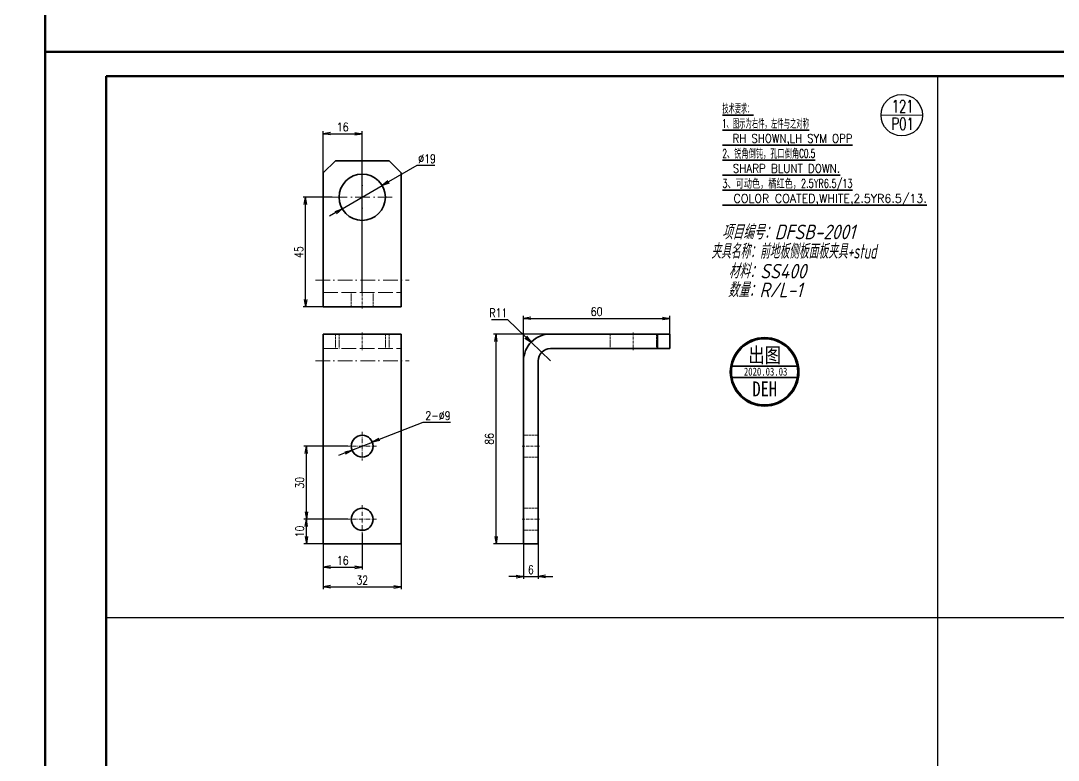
# Model space of a CAD drawing. Header units: millimetres. Extents: x 1333 to 104182, y -62616 to -5704.
# Drawn here: x 47181.3 to 47606.8, y -62312.9 to -62009.6 of the extents above; entities that cross this region are included whole.
import ezdxf
from ezdxf.enums import TextEntityAlignment as Align

# ---------------------------------------------------------------- set-up
doc = ezdxf.new("R2010")
doc.units = ezdxf.units.MM
doc.header["$LTSCALE"] = 0.5
doc.linetypes.add('DASHDOT', pattern=[18.5, 12, -3, 0.5, -3])
doc.linetypes.add('DASHED', pattern=[15, 12, -3])
doc.layers.add('08', color=1, linetype='Continuous')
doc.layers.add('11', color=3, linetype='Continuous')
for name, color, linetype, lineweight in [('TEXT', 1, 'Continuous', 35), ('材质&数量层', 1, 'Continuous', 9), ('标注线', 3, 'Continuous', 18)]:
    doc.layers.add(name, color=color, linetype=linetype, lineweight=lineweight)
doc.styles.add('GB', font='gbeitc.shx', dxfattribs={"bigfont": 'gbcbig.shx'})
doc.styles.add('KAI', font='simplex.shx', dxfattribs={"width": 0.8, "bigfont": 'extfont.shx'})
doc.styles.get("Standard").update_dxf_attribs({"font": 'simplex.shx'})
doc.styles.add('国标', font='simfang.ttf', dxfattribs={"width": 0.8})
doc.dimstyles.new('KAI', dxfattribs={"dimtxt": 3.5, "dimasz": 3, "dimexe": 1, "dimexo": 0, "dimgap": 1, "dimtad": 1, "dimtoh": 1, "dimdsep": 46, "dimtxsty": 'KAI', "dimblk1": 'OPEN', "dimblk2": 'OPEN', "dimsah": 1, "dimcen": 0, "dimclrd": 7, "dimclre": 7, "dimclrt": 140, "dimazin": 2, "dimtfac": 0.7, "dimtix": 1, "dimtmove": 0, "dimatfit": 3, "dimldrblk": 'OPEN', "dimfxl": 0, "dimtvp": 1, "dimtolj": 2, "dimarcsym": 0})

# ---------------------------------------------------------------- blocks, each defined once
blk = doc.blocks.new('999')
at = {"color": 7, "lineweight": 70}
for p, q in [((73401.98, -11943.12), (73401.98, -10161.12)), ((73401.98, -10161.12), (75924.98, -10161.12)), ((75924.98, -10161.12), (75924.98, -11943.12)), ((73476.98, -11913.12), (73476.98, -10191.12)), ((73476.98, -10191.12), (75894.98, -10191.12))]:
    blk.add_line(p, q, dxfattribs=at)
blk = doc.blocks.new('_Open')
at = {"color": 0, "linetype": 'ByBlock', "lineweight": -2}
for p, q in [((-1, 0.17), (0, 0)), ((-1, -0.17), (0, 0)), ((0, 0), (-1, 0))]:
    blk.add_line(p, q, dxfattribs=at)
blk = doc.blocks.new('*D102')
at = {"layer": '08', "color": 7, "lineweight": -2, "transparency": 16777216}
for p, q in [((47321.36, -62219.92), (47321.36, -62234.7)), ((47305.36, -62224.07), (47305.36, -62234.7)), ((47308.36, -62233.7), (47318.36, -62233.7))]:
    blk.add_line(p, q, dxfattribs=at)
at = {"layer": 'Defpoints', "color": 0, "transparency": 16777216}
for p in [(47321.36, -62219.92), (47305.36, -62224.07), (47321.36, -62233.7)]:
    blk.add_point(p, dxfattribs=at)
at = {"layer": '08', "color": 7, "lineweight": -2, "transparency": 16777216, "xscale": 3, "yscale": 3, "zscale": 3, "rotation": 180}
blk.add_blockref('_Open', (47305.36, -62233.7), dxfattribs=at)
at = {"layer": '08', "color": 7, "lineweight": -2, "transparency": 16777216, "xscale": 3, "yscale": 3, "zscale": 3}
blk.add_blockref('_Open', (47321.36, -62233.7), dxfattribs=at)
at = {"layer": '08', "color": 140, "transparency": 16777216, "insert": (47313.36, -62230.95), "char_height": 3.5, "attachment_point": 5, "style": 'KAI'}
blk.add_mtext('\\A2;16', dxfattribs=at)
blk = doc.blocks.new('*D103')
at = {"layer": '08', "color": 7, "lineweight": -2, "transparency": 16777216}
for p, q in [((47305.36, -62224.07), (47305.36, -62242.79)), ((47337.36, -62224.07), (47337.36, -62242.79)), ((47308.36, -62241.79), (47334.36, -62241.79))]:
    blk.add_line(p, q, dxfattribs=at)
at = {"layer": 'Defpoints', "color": 0, "transparency": 16777216}
for p in [(47305.36, -62224.07), (47337.36, -62224.07), (47337.36, -62241.79)]:
    blk.add_point(p, dxfattribs=at)
at = {"layer": '08', "color": 7, "lineweight": -2, "transparency": 16777216, "xscale": 3, "yscale": 3, "zscale": 3, "rotation": 180}
blk.add_blockref('_Open', (47305.36, -62241.79), dxfattribs=at)
at = {"layer": '08', "color": 7, "lineweight": -2, "transparency": 16777216, "xscale": 3, "yscale": 3, "zscale": 3}
blk.add_blockref('_Open', (47337.36, -62241.79), dxfattribs=at)
at = {"layer": '08', "color": 140, "transparency": 16777216, "insert": (47321.36, -62239.04), "char_height": 3.5, "attachment_point": 5, "style": 'KAI'}
blk.add_mtext('\\A2;32', dxfattribs=at)
blk = doc.blocks.new('*D104')
at = {"layer": '08', "color": 7, "lineweight": -2, "transparency": 16777216}
for p, q in [((47315.51, -62214.07), (47297.47, -62214.07)), ((47298.47, -62221.07), (47298.47, -62217.07)), ((47305.36, -62224.07), (47297.47, -62224.07))]:
    blk.add_line(p, q, dxfattribs=at)
at = {"layer": 'Defpoints', "color": 0, "transparency": 16777216}
for p in [(47298.47, -62214.07), (47315.51, -62214.07), (47305.36, -62224.07)]:
    blk.add_point(p, dxfattribs=at)
at = {"layer": '08', "color": 7, "lineweight": -2, "transparency": 16777216, "xscale": 3, "yscale": 3, "zscale": 3}
for p, rotation in [((47298.47, -62214.07), 90), ((47298.47, -62224.07), 270)]:
    blk.add_blockref('_Open', p, dxfattribs=dict(at, rotation=rotation))
at = {"layer": '08', "color": 140, "transparency": 16777216, "insert": (47295.72, -62219.07), "char_height": 3.5, "attachment_point": 5, "rotation": 90, "style": 'KAI'}
blk.add_mtext('\\A2;10', dxfattribs=at)
blk = doc.blocks.new('*D105')
at = {"layer": '08', "color": 7, "lineweight": -2, "transparency": 16777216}
for p, q in [((47315.51, -62184.07), (47297.47, -62184.07)), ((47298.47, -62211.07), (47298.47, -62187.07)), ((47305.36, -62214.07), (47297.47, -62214.07))]:
    blk.add_line(p, q, dxfattribs=at)
at = {"layer": 'Defpoints', "color": 0, "transparency": 16777216}
for p in [(47298.47, -62184.07), (47315.51, -62184.07), (47305.36, -62214.07)]:
    blk.add_point(p, dxfattribs=at)
at = {"layer": '08', "color": 7, "lineweight": -2, "transparency": 16777216, "xscale": 3, "yscale": 3, "zscale": 3}
for p, rotation in [((47298.47, -62184.07), 90), ((47298.47, -62214.07), 270)]:
    blk.add_blockref('_Open', p, dxfattribs=dict(at, rotation=rotation))
at = {"layer": '08', "color": 140, "transparency": 16777216, "insert": (47295.72, -62199.07), "char_height": 3.5, "attachment_point": 5, "rotation": 90, "style": 'KAI'}
blk.add_mtext('\\A2;30', dxfattribs=at)
blk = doc.blocks.new('*D106')
at = {"layer": '08', "color": 7, "lineweight": -2, "transparency": 16777216}
for p, q in [((47305.36, -62126.97), (47305.36, -62054.89)), ((47321.36, -62120.97), (47321.36, -62054.89)), ((47308.36, -62055.89), (47318.36, -62055.89))]:
    blk.add_line(p, q, dxfattribs=at)
at = {"layer": 'Defpoints', "color": 0, "transparency": 16777216}
for p in [(47321.36, -62055.89), (47321.36, -62120.97), (47305.36, -62126.97)]:
    blk.add_point(p, dxfattribs=at)
at = {"layer": '08', "color": 7, "lineweight": -2, "transparency": 16777216, "xscale": 3, "yscale": 3, "zscale": 3, "rotation": 180}
blk.add_blockref('_Open', (47305.36, -62055.89), dxfattribs=at)
at = {"layer": '08', "color": 7, "lineweight": -2, "transparency": 16777216, "xscale": 3, "yscale": 3, "zscale": 3}
blk.add_blockref('_Open', (47321.36, -62055.89), dxfattribs=at)
at = {"layer": '08', "color": 140, "transparency": 16777216, "insert": (47313.36, -62053.14), "char_height": 3.5, "attachment_point": 5, "style": 'KAI'}
blk.add_mtext('\\A2;16', dxfattribs=at)
blk = doc.blocks.new('*D107')
at = {"layer": '08', "color": 7, "lineweight": -2, "transparency": 16777216}
for p, q in [((47309.01, -62081.97), (47297.12, -62081.97)), ((47298.12, -62123.97), (47298.12, -62084.97)), ((47307.3, -62126.97), (47297.12, -62126.97))]:
    blk.add_line(p, q, dxfattribs=at)
at = {"layer": 'Defpoints', "color": 0, "transparency": 16777216}
for p in [(47298.12, -62081.97), (47309.01, -62081.97), (47307.3, -62126.97)]:
    blk.add_point(p, dxfattribs=at)
at = {"layer": '08', "color": 7, "lineweight": -2, "transparency": 16777216, "xscale": 3, "yscale": 3, "zscale": 3}
for p, rotation in [((47298.12, -62081.97), 90), ((47298.12, -62126.97), 270)]:
    blk.add_blockref('_Open', p, dxfattribs=dict(at, rotation=rotation))
at = {"layer": '08', "color": 140, "transparency": 16777216, "insert": (47295.37, -62104.47), "char_height": 3.5, "attachment_point": 5, "rotation": 90, "style": 'KAI'}
blk.add_mtext('\\A2;45', dxfattribs=at)
blk = doc.blocks.new('*D108')
at = {"layer": '08', "color": 7, "lineweight": -2, "transparency": 16777216}
for p, q in [((47343.75, -62068.91), (47332.16, -62075.67)), ((47351.15, -62068.91), (47343.75, -62068.91)), ((47313.16, -62086.76), (47329.57, -62077.19)), ((47310.56, -62088.27), (47307.97, -62089.78))]:
    blk.add_line(p, q, dxfattribs=at)
at = {"layer": 'Defpoints', "color": 0, "transparency": 16777216}
for p in [(47329.57, -62077.19), (47313.16, -62086.76)]:
    blk.add_point(p, dxfattribs=at)
at = {"layer": '08', "color": 7, "lineweight": -2, "transparency": 16777216, "xscale": 3, "yscale": 3, "zscale": 3}
for p, rotation in [((47329.57, -62077.19), 210.2623028661306), ((47313.16, -62086.76), 30.26230286613067)]:
    blk.add_blockref('_Open', p, dxfattribs=dict(at, rotation=rotation))
at = {"layer": '08', "color": 140, "transparency": 16777216, "insert": (47347.95, -62066.16), "char_height": 3.5, "attachment_point": 5, "style": 'KAI'}
blk.add_mtext('\\A2;∅19', dxfattribs=at)
blk = doc.blocks.new('*D109')
at = {"layer": '08', "color": 7, "lineweight": -2, "transparency": 16777216}
for p, q in [((47346.21, -62174.33), (47328.34, -62181.33)), ((47357.61, -62174.33), (47346.21, -62174.33)), ((47317.17, -62185.71), (47325.55, -62182.43)), ((47314.38, -62186.8), (47311.58, -62187.9))]:
    blk.add_line(p, q, dxfattribs=at)
at = {"layer": 'Defpoints', "color": 0, "transparency": 16777216}
for p in [(47325.55, -62182.43), (47317.17, -62185.71)]:
    blk.add_point(p, dxfattribs=at)
at = {"layer": '08', "color": 7, "lineweight": -2, "transparency": 16777216, "xscale": 3, "yscale": 3, "zscale": 3}
for p, rotation in [((47325.55, -62182.43), 201.3968494229272), ((47317.17, -62185.71), 21.39684942292724)]:
    blk.add_blockref('_Open', p, dxfattribs=dict(at, rotation=rotation))
at = {"layer": '08', "color": 140, "transparency": 16777216, "insert": (47352.41, -62171.58), "char_height": 3.5, "attachment_point": 5, "style": 'KAI'}
blk.add_mtext('\\A2;2-%%c9', dxfattribs=at)
blk = doc.blocks.new('*D118')
at = {"layer": '08', "color": 7, "lineweight": -2, "transparency": 16777216}
for p, q in [((47387.52, -62224.07), (47387.52, -62238.52)), ((47393.52, -62224.07), (47393.52, -62238.52)), ((47384.52, -62237.52), (47381.52, -62237.52)), ((47387.52, -62237.52), (47393.52, -62237.52)), ((47396.52, -62237.52), (47399.52, -62237.52))]:
    blk.add_line(p, q, dxfattribs=at)
at = {"layer": 'Defpoints', "color": 0, "transparency": 16777216}
for p in [(47387.52, -62224.07), (47393.52, -62224.07), (47393.52, -62237.52)]:
    blk.add_point(p, dxfattribs=at)
at = {"layer": '08', "color": 7, "lineweight": -2, "transparency": 16777216, "xscale": 3, "yscale": 3, "zscale": 3}
blk.add_blockref('_Open', (47387.52, -62237.52), dxfattribs=at)
at = {"layer": '08', "color": 7, "lineweight": -2, "transparency": 16777216, "xscale": 3, "yscale": 3, "zscale": 3, "rotation": 180}
blk.add_blockref('_Open', (47393.52, -62237.52), dxfattribs=at)
at = {"layer": '08', "color": 140, "transparency": 16777216, "insert": (47390.52, -62234.77), "char_height": 3.5, "attachment_point": 5, "style": 'KAI'}
blk.add_mtext('\\A2;6', dxfattribs=at)
blk = doc.blocks.new('*D119')
at = {"layer": '08', "color": 7, "lineweight": -2, "transparency": 16777216}
for p, q in [((47398.52, -62138.07), (47375.25, -62138.07)), ((47376.25, -62221.07), (47376.25, -62141.07)), ((47389.36, -62224.07), (47375.25, -62224.07))]:
    blk.add_line(p, q, dxfattribs=at)
at = {"layer": 'Defpoints', "color": 0, "transparency": 16777216}
for p in [(47376.25, -62138.07), (47398.52, -62138.07), (47389.36, -62224.07)]:
    blk.add_point(p, dxfattribs=at)
at = {"layer": '08', "color": 7, "lineweight": -2, "transparency": 16777216, "xscale": 3, "yscale": 3, "zscale": 3}
for p, rotation in [((47376.25, -62138.07), 90), ((47376.25, -62224.07), 270)]:
    blk.add_blockref('_Open', p, dxfattribs=dict(at, rotation=rotation))
at = {"layer": '08', "color": 140, "transparency": 16777216, "insert": (47373.5, -62181.07), "char_height": 3.5, "attachment_point": 5, "rotation": 90, "style": 'KAI'}
blk.add_mtext('\\A2;86', dxfattribs=at)
blk = doc.blocks.new('*D120')
at = {"layer": '08', "color": 7, "lineweight": -2, "transparency": 16777216}
for p, q in [((47387.52, -62153.72), (47387.52, -62130.63)), ((47447.52, -62138.07), (47447.52, -62130.63)), ((47390.52, -62131.63), (47444.52, -62131.63))]:
    blk.add_line(p, q, dxfattribs=at)
at = {"layer": 'Defpoints', "color": 0, "transparency": 16777216}
for p in [(47447.52, -62131.63), (47447.52, -62138.07), (47387.52, -62153.72)]:
    blk.add_point(p, dxfattribs=at)
at = {"layer": '08', "color": 7, "lineweight": -2, "transparency": 16777216, "xscale": 3, "yscale": 3, "zscale": 3, "rotation": 180}
blk.add_blockref('_Open', (47387.52, -62131.63), dxfattribs=at)
at = {"layer": '08', "color": 7, "lineweight": -2, "transparency": 16777216, "xscale": 3, "yscale": 3, "zscale": 3}
blk.add_blockref('_Open', (47447.52, -62131.63), dxfattribs=at)
at = {"layer": '08', "color": 140, "transparency": 16777216, "insert": (47417.52, -62128.88), "char_height": 3.5, "attachment_point": 5, "style": 'KAI'}
blk.add_mtext('\\A2;60', dxfattribs=at)
blk = doc.blocks.new('*D124')
at = {"layer": '08', "color": 7, "lineweight": -2, "transparency": 16777216}
for p, q in [((47374.4, -62132.16), (47381, -62132.16)), ((47381, -62132.16), (47388.45, -62139.34)), ((47398.52, -62149.07), (47390.61, -62141.43))]:
    blk.add_line(p, q, dxfattribs=at)
at = {"layer": 'Defpoints', "color": 0, "transparency": 16777216}
for p in [(47390.61, -62141.43), (47398.52, -62149.07)]:
    blk.add_point(p, dxfattribs=at)
at = {"layer": '08', "color": 7, "lineweight": -2, "transparency": 16777216, "xscale": 3, "yscale": 3, "zscale": 3, "rotation": 316.015986064085}
blk.add_blockref('_Open', (47390.61, -62141.43), dxfattribs=at)
at = {"layer": '08', "color": 140, "transparency": 16777216, "insert": (47377.2, -62129.41), "char_height": 3.5, "attachment_point": 5, "style": 'KAI'}
blk.add_mtext('\\A2;R11', dxfattribs=at)
blk = doc.blocks.new('vfagdb')
h = blk.add_hatch(color=1)
h.paths.add_polyline_path([(111211.22, -38347.15, 1), (111183.1, -38347.15, 1)])
h.paths.add_polyline_path([(111210.75, -38347.15, 1), (111183.57, -38347.15, 1)], flags=16)
h.paths.add_polyline_path([(111190.3, -38358.72), (111204.11, -38358.72), (111204.11, -38349.7), (111190.3, -38349.7)], flags=8)
at = {"lineweight": 35}
for p, q in [((111183.77, -38344.8), (111210.55, -38344.8)), ((111183.77, -38349.49), (111210.55, -38349.49))]:
    blk.add_line(p, q, dxfattribs=at)
at = {"color": 1, "lineweight": 35}
for radius in [14.06, 13.59]:
    blk.add_circle((111197.16, -38347.15), radius, dxfattribs=at)
at = {"color": 4, "style": '国标', "width": 0.8}
blk.add_text('DEH', height=6.152, dxfattribs=at).set_placement((111197.21, -38357.22), align=Align.CENTER)
at = {"color": 3, "style": '国标', "width": 0.8}
blk.add_attdef('出图', text='', height=6.19, dxfattribs=at).set_placement((111197.16, -38340.26), align=Align.MIDDLE_CENTER)
at = {"color": 2, "style": '国标', "width": 0.8}
blk.add_attdef('2019.12.25', text='', height=3.28, dxfattribs=at).set_placement((111197.58, -38347.05), align=Align.MIDDLE_CENTER)
blk = doc.blocks.new('4545')
at = {"layer": '标注线'}
blk.add_blockref('vfagdb', (192.73, 219.99), dxfattribs=at).add_auto_attribs({'2019.12.25': '2020.03.03', '出图': '出图'})

msp = doc.modelspace()

# ---------------------------------------------------------------- linework, layer by layer
at = {"color": 7, "lineweight": 70}
msp.add_line((47191.32, -61402.825), (47191.32, -62590.825), dxfattribs=at)
at = {"color": 7, "lineweight": 35, "ltscale": 0.31754}
msp.add_line((47469.074, -62048.285), (47481.775, -62048.285), dxfattribs=at)
at = {"color": 7, "lineweight": 35}
for p, q in [((47469.074, -62054.438), (47504.638, -62054.438)), ((47469.074, -62060.592), (47522.42, -62060.592)), ((47469.074, -62066.745), (47507.178, -62066.745)), ((47469.074, -62072.898), (47517.34, -62072.898)), ((47469.074, -62079.051), (47522.42, -62079.051)), ((47469.074, -62085.204), (47552.904, -62085.204))]:
    msp.add_line(p, q, dxfattribs=at)
at = {"color": 3, "lineweight": 35, "ltscale": 0.176777}
for p, q in [((47305.361, -62071.973), (47310.361, -62066.973)), ((47332.361, -62066.973), (47337.361, -62071.973))]:
    msp.add_line(p, q, dxfattribs=at)
at = {"color": 3, "lineweight": 35}
for p, q in [((47310.361, -62066.973), (47332.361, -62066.973)), ((47305.361, -62115.973), (47305.361, -62071.973)), ((47337.361, -62115.973), (47337.361, -62071.973)), ((47305.361, -62126.973), (47337.361, -62126.973)), ((47305.361, -62138.067), (47337.361, -62138.067)), ((47398.52, -62138.067), (47442.52, -62138.067)), ((47398.52, -62144.067), (47442.52, -62144.067)), ((47305.361, -62149.067), (47305.361, -62224.067)), ((47337.361, -62149.067), (47337.361, -62224.067)), ((47387.52, -62149.067), (47387.52, -62224.067)), ((47393.52, -62149.067), (47393.52, -62224.067)), ((47337.361, -62224.067), (47305.361, -62224.067))]:
    msp.add_line(p, q, dxfattribs=at)
at = {"color": 4, "linetype": 'DASHDOT', "lineweight": 13}
for p, q in [((47321.361, -62069.623), (47321.361, -62094.323)), ((47333.711, -62081.973), (47309.011, -62081.973)), ((47302.162, -62115.973), (47340.561, -62115.973)), ((47302.162, -62149.067), (47340.561, -62149.067))]:
    msp.add_line(p, q, dxfattribs=at)
at = {"color": 3, "lineweight": 35, "ltscale": 0.275}
for p, q in [((47305.361, -62126.973), (47305.361, -62115.973)), ((47337.361, -62126.973), (47337.361, -62115.973)), ((47305.361, -62149.067), (47305.361, -62138.067)), ((47337.361, -62149.067), (47337.361, -62138.067))]:
    msp.add_line(p, q, dxfattribs=at)
at = {"color": 55, "linetype": 'DASHED', "lineweight": 13}
for p, q in [((47305.361, -62120.973), (47337.361, -62120.973)), ((47305.361, -62144.067), (47337.361, -62144.067))]:
    msp.add_line(p, q, dxfattribs=at)
at = {"color": 55, "linetype": 'DASHED', "lineweight": 13, "ltscale": 0.15}
for p, q in [((47316.861, -62126.973), (47316.861, -62120.973)), ((47316.861, -62126.973), (47316.861, -62120.973)), ((47325.861, -62126.973), (47325.861, -62120.973)), ((47325.861, -62126.973), (47325.861, -62120.973)), ((47310.361, -62138.067), (47310.361, -62144.067)), ((47311.861, -62138.067), (47311.861, -62144.067)), ((47330.861, -62138.067), (47330.861, -62144.067)), ((47332.361, -62138.067), (47332.361, -62144.067)), ((47423.02, -62138.067), (47423.02, -62144.067)), ((47442.02, -62138.067), (47442.02, -62144.067)), ((47442.52, -62138.067), (47442.52, -62144.067)), ((47387.52, -62179.567), (47393.52, -62179.567)), ((47387.52, -62188.567), (47393.52, -62188.567)), ((47387.52, -62209.567), (47393.52, -62209.567)), ((47387.52, -62218.567), (47393.52, -62218.567))]:
    msp.add_line(p, q, dxfattribs=at)
at = {"color": 4, "linetype": 'DASHDOT', "lineweight": 13, "ltscale": 0.18}
msp.add_line((47321.361, -62127.573), (47321.361, -62120.373), dxfattribs=at)
at = {"color": 4, "linetype": 'DASHDOT', "lineweight": 13, "ltscale": 0.180015}
for p, q in [((47321.361, -62137.467), (47321.361, -62144.668)), ((47432.52, -62137.467), (47432.52, -62144.668))]:
    msp.add_line(p, q, dxfattribs=at)
at = {"color": 3, "lineweight": 35, "ltscale": 0.125}
for p, q in [((47447.52, -62138.067), (47442.52, -62138.067)), ((47447.52, -62144.067), (47442.52, -62144.067))]:
    msp.add_line(p, q, dxfattribs=at)
at = {"color": 3, "lineweight": 35, "ltscale": 0.15}
for p, q in [((47442.52, -62138.067), (47442.52, -62144.067)), ((47447.52, -62138.067), (47447.52, -62144.067)), ((47393.52, -62224.067), (47387.52, -62224.067))]:
    msp.add_line(p, q, dxfattribs=at)
at = {"color": 4, "linetype": 'DASHDOT', "lineweight": 13, "ltscale": 0.2925}
for p, q in [((47321.361, -62178.217), (47321.361, -62189.917)), ((47321.361, -62208.217), (47321.361, -62219.917))]:
    msp.add_line(p, q, dxfattribs=at)
at = {"color": 4, "linetype": 'DASHDOT', "lineweight": 13, "ltscale": 0.292505}
for p, q in [((47327.211, -62184.067), (47315.511, -62184.067)), ((47327.211, -62214.067), (47315.511, -62214.067))]:
    msp.add_line(p, q, dxfattribs=at)
at = {"color": 4, "linetype": 'DASHDOT', "lineweight": 13, "ltscale": 0.17998}
for p, q in [((47386.92, -62184.067), (47394.12, -62184.067)), ((47386.92, -62214.067), (47394.12, -62214.067))]:
    msp.add_line(p, q, dxfattribs=at)
at = {"color": 3}
for points in [[(45509.32, -61402.825), (47191.32, -61402.825), (47191.32, -62590.825), (45509.32, -62590.825)], [(47191.32, -62022.279), (48032.32, -62022.279), (48032.32, -62616.279), (47191.32, -62616.279)]]:
    msp.add_lwpolyline(points, close=True, dxfattribs=at)
at = {"color": 3, "lineweight": 35}
for centre, radius in [((47321.361, -62081.973), 9.5), ((47321.361, -62184.067), 4.5), ((47321.361, -62214.067), 4.5)]:
    msp.add_circle(centre, radius, dxfattribs=at)
for radius in [11, 5]:
    msp.add_arc((47398.52, -62149.067), radius, 90, 180.00001, dxfattribs=at)
at = {"layer": '08', "color": 3}
for p, q in [((47557.341, -62032.279), (47557.341, -62606.279)), ((47882.32, -62254.515), (47216.32, -62254.515))]:
    msp.add_line(p, q, dxfattribs=at)
msp.add_circle((47542.641, -62048.285), 8.5, dxfattribs=at)
at = {"layer": '11', "lineweight": 9}
msp.add_line((47534.141, -62048.285), (47551.141, -62048.285), dxfattribs=at)
at = {"layer": '11'}
for points in [[(45509.32, -61402.825), (47191.32, -61402.825), (47191.32, -62590.825), (45509.32, -62590.825)], [(47191.32, -62022.279), (48032.32, -62022.279), (48032.32, -62616.279), (47191.32, -62616.279)]]:
    msp.add_lwpolyline(points, close=True, dxfattribs=at)

# ---------------------------------------------------------------- block references
at = {"layer": '08', "color": 55}
for p, xscale, yscale, zscale in [((-3425.332, -54628.745), 0.6666666666860692, 0.6666666666642413, 0.6666666666666666), ((22723.994, -58635.239), 0.3333333333430346, 0.3333333333357587, 0.3333333333333333)]:
    msp.add_blockref('999', p, dxfattribs=dict(at, xscale=xscale, yscale=yscale, zscale=zscale))
at = {"layer": '标注线'}
msp.add_blockref('4545', (-63903.498, -24026.429), dxfattribs=at)

# ---------------------------------------------------------------- texts
at = {"color": 7, "lineweight": 13}
for s, width, p, p2 in [('技术要求：', 0.918189, (47469.074, -62047.285), (47481.775, -62047.285)), ('1、图示为右件，左件与之对称', 0.878136, (47469.074, -62053.438), (47504.638, -62053.438)), ('  RH SHOWN,LH SYM OPP', 0.765743, (47469.074, -62059.592), (47522.42, -62059.592)), ('2、锐角倒钝，孔口倒角C0.5', 0.862751, (47469.074, -62065.745), (47507.178, -62065.745)), ('  SHARP BLUNT DOWN.', 0.776399, (47469.074, -62071.898), (47517.34, -62071.898)), ('3、可动色，橘红色，2.5YR6.5/13', 0.853548, (47469.074, -62078.051), (47522.42, -62078.051)), ('  COLOR COATED,WHITE,2.5YR6.5/13.', 0.845351, (47469.074, -62084.204), (47552.904, -62084.204))]:
    msp.add_text(s, height=3.5, dxfattribs=dict(at, width=width)).set_placement(p, p2, align=Align.FIT)
at = {"layer": 'TEXT', "linetype": 'Continuous', "lineweight": 9, "width": 0.7}
for s, p in [('121', (47543.004, -62047.137)), ('P01', (47543.004, -62054.344))]:
    msp.add_text(s, height=5, dxfattribs=at).set_placement(p, align=Align.CENTER)
at = {"layer": '材质&数量层', "style": 'GB'}
for s, p in [('项目编号：DFSB-2001', (47496.184, -62095.865)), ('材料：SS400', (47487.525, -62111.968)), ('数量：R/L-1', (47486.578, -62119.671))]:
    msp.add_text(s, height=6, dxfattribs=at).set_placement(p, align=Align.MIDDLE)
at = {"layer": '材质&数量层', "style": 'GB', "width": 0.7}
msp.add_text('夹具名称：前地板侧板面板夹具+stud', height=6, dxfattribs=at).set_placement((47498.41, -62103.806), align=Align.MIDDLE)

# ---------------------------------------------------------------- dimensions: what is measured, and where the dimension line sits
at = {"layer": '08', "color": 3}
for base, p1, p2, picture, middle in [((47321.361, -62055.885), (47305.361, -62126.973), (47321.361, -62120.973), '*D106', (47313.361, -62053.135)), ((47447.52, -62131.633), (47387.52, -62153.718), (47447.52, -62138.067), '*D120', (47417.52, -62128.883)), ((47321.361, -62233.704), (47305.361, -62224.067), (47321.361, -62219.917), '*D102', (47313.361, -62230.954)), ((47337.361, -62241.793), (47305.361, -62224.067), (47337.361, -62224.067), '*D103', (47321.361, -62239.043)), ((47393.52, -62237.515), (47387.52, -62224.067), (47393.52, -62224.067), '*D118', (47390.52, -62234.765))]:
    dim = msp.add_linear_dim(base=base, p1=p1, p2=p2, dimstyle='KAI', dxfattribs=at)
    dim.commit()
    dim.dimension.update_dxf_attribs({"geometry": picture, "text_midpoint": middle})
dim = msp.add_diameter_dim_2p(p1=(47313.155, -62086.76), p2=(47329.566, -62077.185), dimstyle='KAI', dxfattribs=at)
dim.commit()
dim.dimension.update_dxf_attribs({"geometry": '*D108', "text_midpoint": (47347.952, -62068.908), "dimtype": 163})
for base, p1, p2, picture, middle in [((47298.115, -62081.973), (47307.297, -62126.973), (47309.011, -62081.973), '*D107', (47295.365, -62104.473)), ((47376.247, -62138.067), (47389.362, -62224.067), (47398.52, -62138.067), '*D119', (47373.497, -62181.067)), ((47298.475, -62184.067), (47305.361, -62214.067), (47315.511, -62184.067), '*D105', (47295.725, -62199.067)), ((47298.475, -62214.067), (47305.361, -62224.067), (47315.511, -62214.067), '*D104', (47295.725, -62219.067))]:
    dim = msp.add_linear_dim(base=base, p1=p1, p2=p2, angle=90, dimstyle='KAI', dxfattribs=at)
    dim.commit()
    dim.dimension.update_dxf_attribs({"geometry": picture, "text_midpoint": middle})
dim = msp.add_radius_dim(center=(47398.52, -62149.067), mpoint=(47390.605, -62141.428), dimstyle='KAI', dxfattribs=at)
dim.commit()
dim.dimension.update_dxf_attribs({"geometry": '*D124', "text_midpoint": (47377.198, -62132.156), "dimtype": 164})
dim = msp.add_diameter_dim_2p(p1=(47317.171, -62185.709), p2=(47325.551, -62182.426), dimstyle='KAI', override={"dimpost": '2-%%c<>'}, dxfattribs=at)
dim.commit()
dim.dimension.update_dxf_attribs({"geometry": '*D109', "text_midpoint": (47352.405, -62174.332), "dimtype": 163})

doc.saveas('drawing.dxf')
